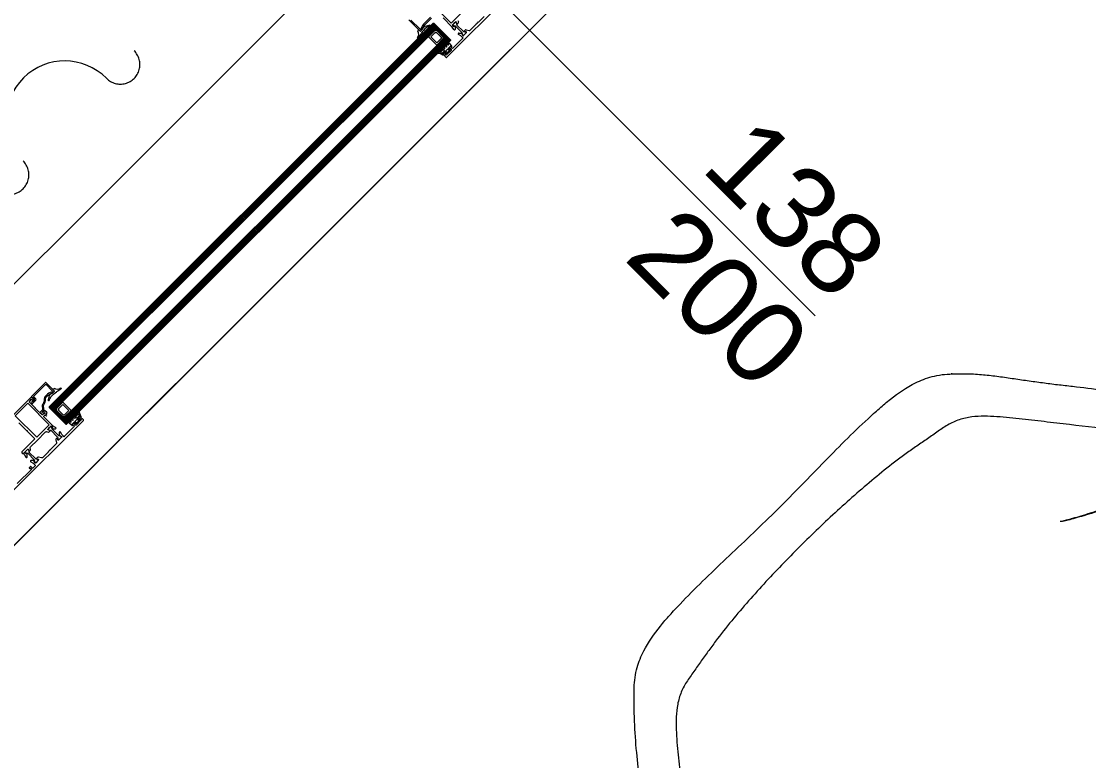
# Model space of a CAD drawing. Header units: centimetres. Extents: x 118932 to 154602, y -32682 to -23521.
# Drawn here: x 138233.1 to 138337.1, y -26718.9 to -26647 of the extents above; entities that cross this region are included whole.
import ezdxf

# ---------------------------------------------------------------- set-up
doc = ezdxf.new("R2010")
doc.units = ezdxf.units.CM
doc.header["$LTSCALE"] = 50
doc.header["$MEASUREMENT"] = 0
doc.linetypes.add('HIDDEN', pattern=[0.375, 0.25, -0.125])
for name, color, linetype, lineweight, true_color in [('GEN_00_BL_Yazı', 7, 'Continuous', 0, 0x4f5250), ('GEN_02_TF_Mobilya', 7, 'Continuous', 5, 0x745e3d), ('GEN_02_TF_Pencere', 7, 'Continuous', 9, 0x6093ac), ('GEN_05_ML_Mermer', 7, 'Continuous', 9, 0x9d8692)]:
    doc.layers.add(name, color=color, linetype=linetype, lineweight=lineweight, true_color=true_color)
doc.styles.add('ARIAL', font='arial.ttf')
doc.styles.add('Arial_6', font='arial.ttf', dxfattribs={"height": 59.5325})

# ---------------------------------------------------------------- blocks, each defined once
blk = doc.blocks.new('LEVEL 0_E BLOK_GÖRÜNÜŞ')
at = {"layer": 'GEN_02_TF_Pencere'}
blk.add_lwpolyline([(473.71, -1194.7), (593.97, -1074.55)], dxfattribs=at)
blk = doc.blocks.new('P6_')
at = {"layer": 'GEN_02_TF_Pencere'}
for p, q in [((86193.46, 12307.94, 0), (86193.46, 12249.61, 0)), ((86185.86, 12296.4, 0), (86185.86, 12297.94, 0)), ((86185.98, 12297.8, 0), (86185.98, 12296.54, 0)), ((86188.54, 12297.77, 0), (86188.54, 12294.81, 0)), ((86186.08, 12296.37, 0), (86185.89, 12296.37, 0)), ((86186.03, 12296.49, 0), (86186.08, 12296.49, 0)), ((86187.53, 12296.52, 0), (86186.61, 12296.52, 0)), ((86186.71, 12296.64, 0), (86187.53, 12296.64, 0)), ((86134.46, 12296.06, 0), (86134.41, 12296.01, 0)), ((86134.41, 12296.01, 0), (86134.41, 12295.51, 0)), ((86187.34, 12295.96, 0), (86134.41, 12295.96, 0)), ((86187.34, 12295.86, 0), (86134.41, 12295.86, 0)), ((86187.34, 12295.76, 0), (86134.41, 12295.76, 0)), ((86187.34, 12295.66, 0), (86134.41, 12295.66, 0)), ((86187.34, 12295.56, 0), (86134.41, 12295.56, 0)), ((86134.41, 12295.51, 0), (86134.46, 12295.46, 0)), ((86134.41, 12295.46, 0), (86134.79, 12295.46, 0)), ((86134.41, 12294.26, 0), (86134.41, 12295.46, 0)), ((86134.41, 12295.46, 0), (86134.41, 12295.46, 0)), ((86134.41, 12295.46, 0), (86134.41, 12294.26, 0)), ((86134.45, 12295.46, 0), (86134.45, 12294.26, 0)), ((86187.29, 12296.06, 0), (86134.46, 12296.06, 0)), ((86134.49, 12295.46, 0), (86134.49, 12294.26, 0)), ((86134.53, 12295.46, 0), (86134.53, 12294.26, 0)), ((86134.57, 12295.46, 0), (86134.57, 12294.26, 0)), ((86134.61, 12295.46, 0), (86134.61, 12294.26, 0)), ((86134.79, 12295.46, 0), (86134.64, 12295.31, 0)), ((86134.64, 12295.31, 0), (86134.64, 12294.41, 0)), ((86134.65, 12295.46, 0), (86134.65, 12295.33, 0)), ((86134.69, 12295.46, 0), (86134.69, 12295.37, 0)), ((86134.86, 12295.43, 0), (86134.71, 12295.28, 0)), ((86134.71, 12295.28, 0), (86134.71, 12294.44, 0)), ((86134.73, 12295.46, 0), (86134.73, 12295.41, 0)), ((86134.77, 12295.46, 0), (86134.77, 12295.45, 0)), ((86187.34, 12295.46, 0), (86134.79, 12295.46, 0)), ((86135.71, 12295.43, 0), (86134.86, 12295.43, 0)), ((86134.96, 12295.28, 0), (86134.86, 12295.18, 0)), ((86134.86, 12295.18, 0), (86134.86, 12294.54, 0)), ((86135.56, 12295.28, 0), (86134.96, 12295.28, 0)), ((86135.56, 12294.44, 0), (86135.56, 12295.28, 0)), ((86135.71, 12294.29, 0), (86135.71, 12295.43, 0)), ((86186.04, 12294.29, 0), (86186.04, 12295.43, 0)), ((86186.04, 12295.43, 0), (86186.89, 12295.43, 0)), ((86186.19, 12294.44, 0), (86186.19, 12295.28, 0)), ((86186.19, 12295.28, 0), (86186.79, 12295.28, 0)), ((86186.79, 12295.28, 0), (86186.89, 12295.18, 0)), ((86186.89, 12295.43, 0), (86187.04, 12295.28, 0)), ((86186.89, 12295.18, 0), (86186.89, 12294.54, 0)), ((86187.34, 12295.46, 0), (86186.97, 12295.46, 0)), ((86186.97, 12295.46, 0), (86187.12, 12295.31, 0)), ((86186.97, 12295.46, 0), (86186.97, 12295.46, 0)), ((86187.01, 12295.46, 0), (86187.01, 12295.42, 0)), ((86187.04, 12295.28, 0), (86187.04, 12294.44, 0)), ((86187.05, 12295.46, 0), (86187.05, 12295.38, 0)), ((86187.09, 12295.46, 0), (86187.09, 12295.34, 0)), ((86187.12, 12295.31, 0), (86187.12, 12294.41, 0)), ((86187.13, 12295.46, 0), (86187.13, 12294.26, 0)), ((86187.17, 12295.46, 0), (86187.17, 12294.26, 0)), ((86187.21, 12295.46, 0), (86187.21, 12294.26, 0)), ((86187.25, 12295.46, 0), (86187.25, 12294.26, 0)), ((86187.29, 12296.06, 0), (86187.34, 12296.01, 0)), ((86187.34, 12295.51, 0), (86187.29, 12295.46, 0)), ((86187.29, 12295.46, 0), (86187.29, 12294.26, 0)), ((86187.33, 12295.46, 0), (86187.33, 12294.26, 0)), ((86187.34, 12296.01, 0), (86187.34, 12295.51, 0)), ((86187.34, 12294.26, 0), (86187.34, 12295.46, 0)), ((86187.34, 12295.46, 0), (86187.34, 12295.46, 0)), ((86188.34, 12294.45, 0), (86188.34, 12295.73, 0)), ((86134.46, 12294.26, 0), (86134.41, 12294.21, 0)), ((86134.79, 12294.26, 0), (86134.41, 12294.26, 0)), ((86134.41, 12294.21, 0), (86134.41, 12293.71, 0)), ((86187.34, 12294.16, 0), (86134.41, 12294.16, 0)), ((86187.34, 12294.06, 0), (86134.41, 12294.06, 0)), ((86134.64, 12294.41, 0), (86134.79, 12294.26, 0)), ((86134.65, 12294.4, 0), (86134.65, 12294.26, 0)), ((86134.69, 12294.36, 0), (86134.69, 12294.26, 0)), ((86134.71, 12294.44, 0), (86134.86, 12294.29, 0)), ((86134.73, 12294.32, 0), (86134.73, 12294.26, 0)), ((86134.77, 12294.28, 0), (86134.77, 12294.26, 0)), ((86187.34, 12294.26, 0), (86134.79, 12294.26, 0)), ((86134.86, 12294.54, 0), (86134.96, 12294.44, 0)), ((86134.86, 12294.29, 0), (86135.71, 12294.29, 0)), ((86134.96, 12294.44, 0), (86135.56, 12294.44, 0)), ((86186.89, 12294.29, 0), (86186.04, 12294.29, 0)), ((86186.79, 12294.44, 0), (86186.19, 12294.44, 0)), ((86186.89, 12294.54, 0), (86186.79, 12294.44, 0)), ((86187.04, 12294.44, 0), (86186.89, 12294.29, 0)), ((86187.12, 12294.41, 0), (86186.97, 12294.26, 0)), ((86186.97, 12294.26, 0), (86187.34, 12294.26, 0)), ((86186.97, 12294.26, 0), (86186.97, 12294.26, 0)), ((86187.01, 12294.3, 0), (86187.01, 12294.26, 0)), ((86187.05, 12294.34, 0), (86187.05, 12294.26, 0)), ((86187.09, 12294.38, 0), (86187.09, 12294.26, 0)), ((86187.29, 12294.26, 0), (86187.34, 12294.21, 0)), ((86187.34, 12294.21, 0), (86187.34, 12293.71, 0)), ((86188.27, 12294.19, 0), (86188.34, 12294.45, 0)), ((86188.4, 12294.13, 0), (86188.38, 12294.11, 0)), ((86188.57, 12294.3, 0), (86188.4, 12294.13, 0)), ((86188.48, 12294.58, 0), (86188.48, 12294.56, 0)), ((86188.48, 12294.56, 0), (86188.53, 12294.38, 0)), ((86188.51, 12294.52, 0), (86188.51, 12294.55, 0)), ((86188.61, 12294.34, 0), (86188.51, 12294.52, 0)), ((86188.54, 12294.81, 0), (86190.25, 12294.82, 0)), ((86188.55, 12294.59, 0), (86188.89, 12294.59, 0)), ((86188.94, 12294.59, 0), (86188.55, 12294.59, 0)), ((86188.63, 12293.43, 0), (86188.63, 12294.28, 0)), ((86188.81, 12294.28, 0), (86188.81, 12293.43, 0)), ((86188.81, 12294.28, 0), (86188.81, 12294.28, 0)), ((86188.93, 12294.52, 0), (86188.83, 12294.34, 0)), ((86188.87, 12294.38, 0), (86188.97, 12294.53, 0)), ((86189.03, 12294.34, 0), (86188.89, 12294.34, 0)), ((86188.93, 12294.55, 0), (86188.93, 12294.52, 0)), ((86188.97, 12294.54, 0), (86188.97, 12294.56, 0)), ((86189.19, 12294.52, 0), (86189.12, 12294.39, 0)), ((86187.34, 12293.96, 0), (86134.41, 12293.96, 0)), ((86187.34, 12293.86, 0), (86134.41, 12293.86, 0)), ((86187.34, 12293.76, 0), (86134.41, 12293.76, 0)), ((86134.41, 12293.71, 0), (86134.46, 12293.66, 0)), ((86187.29, 12293.66, 0), (86134.46, 12293.66, 0)), ((86185.84, 12292.79, 0), (86185.84, 12293.23, 0)), ((86185.87, 12293.26, 0), (86186.07, 12293.26, 0)), ((86185.98, 12293.11, 0), (86185.98, 12292.99, 0)), ((86186.11, 12293.16, 0), (86186.03, 12293.16, 0)), ((86186.7, 12293.16, 0), (86186.62, 12293.16, 0)), ((86186.66, 12293.26, 0), (86186.97, 12293.26, 0)), ((86186.75, 12292.99, 0), (86186.75, 12293.11, 0)), ((86186.89, 12293.13, 0), (86186.89, 12292.96, 0)), ((86186.99, 12293.16, 0), (86186.92, 12293.16, 0)), ((86187.02, 12293.21, 0), (86187.02, 12293.19, 0)), ((86187.34, 12293.71, 0), (86187.29, 12293.66, 0)), ((86188.34, 12293.26, 0), (86188.27, 12293.52, 0)), ((86188.34, 12292.99, 0), (86188.34, 12293.26, 0)), ((86188.38, 12293.6, 0), (86188.4, 12293.59, 0)), ((86188.4, 12293.59, 0), (86188.57, 12293.41, 0)), ((86188.53, 12293.33, 0), (86188.48, 12293.15, 0)), ((86188.48, 12293.15, 0), (86188.48, 12293.13, 0)), ((86188.51, 12293.19, 0), (86188.61, 12293.37, 0)), ((86188.51, 12293.15, 0), (86188.51, 12293.19, 0)), ((86188.55, 12293.12, 0), (86188.94, 12293.12, 0)), ((86188.89, 12293.11, 0), (86188.55, 12293.11, 0)), ((86188.83, 12293.37, 0), (86188.93, 12293.19, 0)), ((86188.96, 12293.18, 0), (86188.87, 12293.34, 0)), ((86188.89, 12293.37, 0), (86189.03, 12293.37, 0)), ((86188.93, 12293.19, 0), (86188.93, 12293.15, 0)), ((86188.97, 12293.15, 0), (86188.97, 12293.17, 0)), ((86189.12, 12293.32, 0), (86189.28, 12293.06, 0)), ((86189.36, 12293.01, 0), (86190.18, 12293.01, 0)), ((86190.18, 12293.01, 0), (86190.21, 12293.05, 0)), ((86190.21, 12293.05, 0), (86190.23, 12293.01, 0)), ((86190.23, 12293.01, 0), (86190.29, 12293.01, 0)), ((86190.35, 12293.01, 0), (86190.43, 12293.01, 0)), ((86190.49, 12293.01, 0), (86191.27, 12293.01, 0)), ((86195.81, 12292.76, 0), (86185.87, 12292.76, 0)), ((86186.03, 12292.94, 0), (86186.7, 12292.94, 0)), ((86186.89, 12292.96, 0), (86188.31, 12292.96, 0))]:
    blk.add_line(p, q, dxfattribs=at)
at = {"layer": 'GEN_02_TF_Pencere', "extrusion": (0, 0, -1)}
for p, q in [((86134.86, 12296.46, 0), (86134.88, 12296.47, 0)), ((86135.55, 12296.78, 0), (86135.53, 12296.79, 0)), ((86135.86, 12296.77, 0), (86135.6, 12296.77, 0)), ((86135.89, 12296.98, 0), (86135.89, 12296.79, 0)), ((86135.96, 12297, 0), (86135.92, 12297, 0)), ((86135.92, 12297, 0), (86135.92, 12297, 0)), ((86185.79, 12296.6, 0), (86185.83, 12296.6, 0)), ((86185.83, 12296.6, 0), (86185.83, 12296.6, 0)), ((86185.86, 12296.58, 0), (86185.86, 12296.39, 0)), ((86185.89, 12296.37, 0), (86186.15, 12296.37, 0)), ((86186.2, 12296.38, 0), (86186.22, 12296.39, 0)), ((86186.89, 12296.06, 0), (86186.88, 12296.07, 0)), ((86134.72, 12293.3, 0), (86134.72, 12293.55, 0)), ((86134.73, 12293.59, 0), (86134.76, 12293.64, 0)), ((86135.15, 12293.27, 0), (86134.75, 12293.27, 0)), ((86134.84, 12293.64, 0), (86134.9, 12293.51, 0)), ((86134.95, 12293.51, 0), (86135.01, 12293.64, 0)), ((86135.08, 12293.64, 0), (86135.16, 12293.5, 0)), ((86135.25, 12292.99, 0), (86135.08, 12293.09, 0)), ((86135.11, 12293.15, 0), (86135.15, 12293.15, 0)), ((86135.15, 12293.15, 0), (86135.15, 12293.27, 0)), ((86135.22, 12293.51, 0), (86135.27, 12293.64, 0)), ((86135.23, 12293.24, 0), (86135.23, 12293.08, 0)), ((86135.49, 12293.27, 0), (86135.26, 12293.27, 0)), ((86135.26, 12293.06, 0), (86135.49, 12293.06, 0)), ((86135.35, 12293.64, 0), (86135.43, 12293.5, 0)), ((86135.48, 12293.51, 0), (86135.52, 12293.6, 0)), ((86135.66, 12293.09, 0), (86135.5, 12292.99, 0)), ((86135.51, 12293.26, 0), (86135.51, 12293.26, 0)), ((86135.52, 12293.6, 0), (86135.52, 12293.6, 0)), ((86135.52, 12293.08, 0), (86135.52, 12293.24, 0)), ((86135.56, 12293.47, 0), (86135.56, 12293.45, 0)), ((86135.56, 12293.47, 0), (86135.56, 12293.47, 0)), ((86135.9, 12293.27, 0), (86135.6, 12293.27, 0)), ((86135.6, 12293.27, 0), (86135.6, 12293.15, 0)), ((86135.6, 12293.15, 0), (86135.64, 12293.15, 0)), ((86135.61, 12293.66, 0), (86135.87, 12293.66, 0)), ((86135.85, 12293.56, 0), (86135.66, 12293.56, 0)), ((86135.66, 12293.36, 0), (86135.85, 12293.36, 0)), ((86135.93, 12293.18, 0), (86135.93, 12293.24, 0)), ((86135.95, 12293.45, 0), (86135.95, 12293.47, 0)), ((86136.03, 12293.61, 0), (86136.24, 12293.81, 0)), ((86136.29, 12293.77, 0), (86136.11, 12293.56, 0)), ((86185.46, 12293.77, 0), (86185.64, 12293.56, 0)), ((86185.73, 12293.61, 0), (86185.52, 12293.81, 0)), ((86185.81, 12293.45, 0), (86185.81, 12293.47, 0)), ((86185.83, 12293.18, 0), (86185.83, 12293.24, 0)), ((86185.86, 12293.27, 0), (86186.16, 12293.27, 0)), ((86186.14, 12293.66, 0), (86185.89, 12293.66, 0)), ((86185.91, 12293.56, 0), (86186.09, 12293.56, 0)), ((86186.09, 12293.36, 0), (86185.91, 12293.36, 0)), ((86186.09, 12293.09, 0), (86186.26, 12292.99, 0)), ((86186.16, 12293.15, 0), (86186.12, 12293.15, 0)), ((86186.16, 12293.27, 0), (86186.16, 12293.15, 0)), ((86186.19, 12293.47, 0), (86186.19, 12293.45, 0)), ((86186.19, 12293.47, 0), (86186.19, 12293.47, 0)), ((86186.27, 12293.51, 0), (86186.23, 12293.6, 0)), ((86186.23, 12293.6, 0), (86186.23, 12293.6, 0)), ((86186.24, 12293.08, 0), (86186.24, 12293.24, 0)), ((86186.25, 12293.26, 0), (86186.25, 12293.26, 0)), ((86186.27, 12293.27, 0), (86186.5, 12293.27, 0)), ((86186.5, 12293.06, 0), (86186.27, 12293.06, 0)), ((86186.41, 12293.64, 0), (86186.33, 12293.5, 0)), ((86186.54, 12293.51, 0), (86186.48, 12293.64, 0)), ((86186.51, 12292.99, 0), (86186.67, 12293.09, 0)), ((86186.53, 12293.24, 0), (86186.53, 12293.08, 0)), ((86186.67, 12293.64, 0), (86186.59, 12293.5, 0)), ((86186.61, 12293.15, 0), (86186.61, 12293.27, 0)), ((86186.61, 12293.27, 0), (86187, 12293.27, 0)), ((86186.65, 12293.15, 0), (86186.61, 12293.15, 0)), ((86186.8, 12293.51, 0), (86186.75, 12293.64, 0)), ((86186.91, 12293.64, 0), (86186.86, 12293.51, 0)), ((86187.02, 12293.59, 0), (86186.99, 12293.64, 0)), ((86187.03, 12293.3, 0), (86187.03, 12293.55, 0)), ((86135.5, 12292.99, 0), (86135.25, 12292.99, 0)), ((86186.26, 12292.99, 0), (86186.51, 12292.99, 0))]:
    blk.add_line(p, q, dxfattribs=at)
at = {"layer": 'GEN_02_TF_Pencere', "elevation": 0}
for points in [[(86131.26, 12297.04), (86131.26, 12295.96), (86131.29, 12295.93), (86131.26, 12295.9), (86131.26, 12294.82), (86129.51, 12294.82, 0.414277), (86129.41, 12294.72), (86129.41, 12294.68, 0.339312), (86129.43, 12294.66), (86129.45, 12294.66, -0.339802), (86129.46, 12294.64), (86129.46, 12294.45), (86129.39, 12294.19, 0.700085), (86129.5, 12294.12), (86129.52, 12294.13), (86129.69, 12294.3, 0.617948), (86129.67, 12294.36, -0.283637), (86129.65, 12294.38), (86129.6, 12294.57), (86129.6, 12294.58, -0.673161), (86129.65, 12294.61, 0.202488), (86129.67, 12294.6), (86130.06, 12294.6, -0.414214), (86130.09, 12294.57), (86130.09, 12294.54, -0.137872), (86130.08, 12294.53), (86129.99, 12294.38, 0.585524), (86130.01, 12294.35), (86130.15, 12294.35, 0.261413), (86130.24, 12294.39), (86130.31, 12294.52, -0.261413), (86130.4, 12294.57), (86131.3, 12294.57), (86132.47, 12294.57, -0.261413), (86132.56, 12294.52), (86132.64, 12294.39, 0.261413), (86132.72, 12294.34), (86132.86, 12294.34, 0.585524), (86132.88, 12294.38), (86132.79, 12294.53, -0.137872), (86132.78, 12294.54), (86132.78, 12294.56, -0.414214), (86132.81, 12294.59), (86133.2, 12294.59, 0.202488), (86133.22, 12294.6, -0.673161), (86133.27, 12294.58), (86133.27, 12294.56), (86133.22, 12294.38, -0.283637), (86133.2, 12294.36, 0.617948), (86133.18, 12294.3), (86133.35, 12294.13), (86133.37, 12294.11, 0.700085), (86133.48, 12294.19), (86133.41, 12294.45), (86133.41, 12295.73, -0.414214), (86133.44, 12295.76), (86133.58, 12295.76, -0.414214), (86133.61, 12295.73), (86133.61, 12295.64, 0.463003), (86133.65, 12295.62, 0.372825), (86133.73, 12295.71), (86133.73, 12295.73, -0.414214), (86133.76, 12295.76), (86133.83, 12295.76, 0.414214), (86133.91, 12295.84), (86133.91, 12296.01, 0.414214), (86133.76, 12296.16), (86133.74, 12296.16, 0.414214), (86133.71, 12296.13), (86133.71, 12296.09, 0.380812), (86133.74, 12296.06, -0.365977), (86133.76, 12296.03), (86133.76, 12295.94, -0.414214), (86133.73, 12295.91), (86133.62, 12295.91, -0.365977), (86133.59, 12295.94, 0.369187), (86133.56, 12295.96), (86133.44, 12295.96, -0.414214), (86133.41, 12295.99), (86133.41, 12296.83), (86133.38, 12296.86), (86133.41, 12296.89), (86133.41, 12297.73, -0.414214), (86133.44, 12297.76), (86133.56, 12297.76, 0.365995), (86133.59, 12297.79, -0.365977), (86133.62, 12297.81), (86133.73, 12297.81, -0.414214), (86133.76, 12297.78), (86133.76, 12297.69, -0.374045), (86133.74, 12297.67, 0.366034), (86133.71, 12297.64), (86133.71, 12297.59, 0.414214), (86133.74, 12297.56), (86133.76, 12297.56, 0.414214), (86133.91, 12297.71), (86133.91, 12297.93, 0.414214), (86133.88, 12297.96), (86133.88, 12297.96), (86125.94, 12297.97, 0.198912)], [(86125.94, 12292.76), (86135.88, 12292.76, 0.414214), (86135.91, 12292.79), (86135.91, 12293.23, 0.414214), (86135.88, 12293.26), (86135.68, 12293.26, 0.414214), (86135.61, 12293.19, 0.414214), (86135.64, 12293.16), (86135.72, 12293.16, -0.414214), (86135.77, 12293.11), (86135.77, 12292.99, -0.414214), (86135.72, 12292.94), (86135.05, 12292.94, -0.414214), (86135, 12292.99), (86135, 12293.11, -0.414214), (86135.05, 12293.16), (86135.13, 12293.16, 0.414214), (86135.16, 12293.19, 0.414214), (86135.09, 12293.26), (86134.78, 12293.26, 0.414214), (86134.73, 12293.21), (86134.73, 12293.19, 0.414214), (86134.76, 12293.16), (86134.83, 12293.16, -0.414214), (86134.86, 12293.13), (86134.86, 12292.96), (86133.44, 12292.96, -0.414214), (86133.41, 12292.99), (86133.41, 12293.26), (86133.48, 12293.52, 0.700075), (86133.37, 12293.6), (86133.36, 12293.59), (86133.18, 12293.41, 0.617785), (86133.2, 12293.35, -0.283333), (86133.22, 12293.33), (86133.27, 12293.15), (86133.27, 12293.13, -0.673162), (86133.22, 12293.11, 0.202354), (86133.2, 12293.12), (86132.81, 12293.12, -0.415901), (86132.78, 12293.15), (86132.78, 12293.17, -0.137872), (86132.79, 12293.18), (86132.88, 12293.34, 0.585714), (86132.86, 12293.37), (86132.72, 12293.37, 0.30109), (86132.64, 12293.32), (86132.48, 12293.06, -0.261413), (86132.39, 12293.01), (86131.57, 12293.01), (86131.55, 12293.05), (86131.53, 12293.01), (86131.47, 12293.01, 1), (86131.41, 12293.01), (86131.33, 12293.01, 1), (86131.27, 12293.01), (86130.48, 12293.01, -0.261413), (86130.4, 12293.06), (86130.24, 12293.32, 0.261381), (86130.15, 12293.37), (86130.01, 12293.37, 0.585524), (86129.99, 12293.34), (86130.09, 12293.18, -0.137707), (86130.09, 12293.17), (86130.09, 12293.15, -0.414214), (86130.06, 12293.12), (86129.67, 12293.12, 0.202488), (86129.65, 12293.11, -0.673126), (86129.6, 12293.13), (86129.6, 12293.15), (86129.65, 12293.33, -0.283536), (86129.67, 12293.35, 0.617796), (86129.69, 12293.41), (86129.52, 12293.59), (86129.5, 12293.6, 0.700399), (86129.39, 12293.52), (86129.46, 12293.26), (86129.46, 12292.99, -0.414214), (86129.43, 12292.96), (86129.11, 12292.96, -0.414214), (86129.08, 12292.99), (86129.08, 12293.2, 0.414214), (86129.05, 12293.23), (86128.89, 12293.23, 0.414214), (86128.86, 12293.2), (86128.86, 12293.14, 0.414214), (86128.89, 12293.11), (86128.96, 12293.11), (86128.96, 12292.96), (86126.96, 12292.96)]]:
    blk.add_lwpolyline(points, format="xyb", dxfattribs=at)
blk.add_lwpolyline([(86131.5, 12297.77), (86133.21, 12297.77), (86133.21, 12294.81), (86131.5, 12294.82), (86131.5, 12297.77)], close=True, dxfattribs=at)
for points in [[(86135.86, 12297.97), (86133.94, 12297.97, 0.41421), (86133.91, 12297.94), (86133.91, 12297.88, 0.41421), (86133.94, 12297.85), (86133.96, 12297.85), (86133.96, 12297.55), (86133.69, 12297.55), (86133.67, 12297.58, 0.414213), (86133.63, 12297.6), (86133.46, 12297.5, 0.767327), (86133.48, 12297.43), (86133.98, 12297.43, 0.414213), (86134.08, 12297.53), (86134.08, 12297.8, -0.414213), (86134.13, 12297.85), (86135.72, 12297.85, -0.414213), (86135.77, 12297.8), (86135.77, 12296.94, -0.414213), (86135.72, 12296.89), (86135.67, 12296.89, -0.127549), (86135.64, 12296.9, 0.13898), (86135.04, 12297.04), (86134.89, 12297.04, 0.215322), (86134.65, 12296.93, -0.168624), (86134.2, 12296.67, 0.197358), (86133.99, 12296.54), (86133.88, 12296.39, -0.244575), (86133.74, 12296.31), (86133.46, 12296.31, 0.767327), (86133.43, 12296.21), (86133.63, 12296.09, 0.577351), (86133.67, 12296.12), (86133.67, 12296.19), (86133.74, 12296.19, 0.244575), (86133.98, 12296.32), (86134.09, 12296.47, -0.197358), (86134.22, 12296.55, 0.168624), (86134.74, 12296.85, -0.215322), (86134.89, 12296.92), (86135.14, 12296.92, -0.114883), (86135.58, 12296.79, 0.126996), (86135.67, 12296.77), (86135.86, 12296.77, 0.414213), (86135.89, 12296.8), (86135.89, 12297.94, 0.414213), (86135.86, 12297.97)], [(86129.95, 12294.28), (86129.95, 12293.43, 0.131653), (86129.96, 12293.37), (86130.07, 12293.19), (86130.07, 12293.16, -0.414213), (86130.03, 12293.12), (86129.69, 12293.12, -0.414214), (86129.65, 12293.16), (86129.65, 12293.19), (86129.75, 12293.37, 0.131652), (86129.77, 12293.43), (86129.77, 12294.28, 0.131652), (86129.75, 12294.34), (86129.65, 12294.52), (86129.65, 12294.56, -0.414214), (86129.69, 12294.6), (86130.03, 12294.6, -0.414213), (86130.07, 12294.56), (86130.07, 12294.52), (86129.96, 12294.34, 0.131652), (86129.95, 12294.28)], [(86132.94, 12294.28), (86132.94, 12293.43, -0.131653), (86132.93, 12293.37), (86132.82, 12293.19), (86132.82, 12293.15, 0.414213), (86132.86, 12293.11), (86133.2, 12293.11, 0.414214), (86133.24, 12293.15), (86133.24, 12293.19), (86133.14, 12293.37, -0.131652), (86133.12, 12293.43), (86133.12, 12294.28, -0.131652), (86133.14, 12294.34), (86133.24, 12294.52), (86133.24, 12294.55, 0.414214), (86133.2, 12294.59), (86132.86, 12294.59, 0.414213), (86132.82, 12294.55), (86132.82, 12294.52), (86132.93, 12294.34, -0.131652), (86132.94, 12294.28)]]:
    blk.add_lwpolyline(points, format="xyb", close=True, dxfattribs=at)
at = {"layer": 'GEN_02_TF_Pencere'}
for centre, radius, start, end in [((86185.89, 12296.4, 0), 0.03, 180.0001, 269.9999), ((86186.03, 12296.54, 0), 0.05, 180.0001, 270), ((86186.08, 12296.56, 0), 0.07, 270.0021, 299.0772), ((86186.08, 12296.57, 0), 0.2, 270.0023, 298.9527), ((86186.66, 12295.52, 0), 1.12, 87.4255, 119.0746), ((86186.66, 12295.52, 0), 1, 92.7351, 118.9494), ((86188.34, 12294.17, 0), 0.07, 165.0518, 305.0329), ((86188.51, 12294.58, 0), 0.03, 44.2452, 180.0328), ((86188.55, 12294.55, 0), 0.04, 90, 180), ((86188.55, 12294.62, 0), 0.03, 224.2451, 270.0328), ((86188.56, 12294.39, 0), 0.03, 194.4226, 257.7638), ((86188.55, 12294.32, 0), 0.0347, 311.3792, 78.2349), ((86188.51, 12294.28, 0), 0.12, 0, 29.9999), ((86188.93, 12294.28, 0), 0.12, 150.0001, 180), ((86188.89, 12294.36, 0), 0.02, 148.633, 270.033), ((86188.89, 12294.55, 0), 0.04, 0.0001, 89.9999), ((86188.94, 12294.56, 0), 0.03, 0.0328, 90.0329), ((86188.94, 12294.54, 0), 0.03, 328.6326, 0.0325), ((86189.03, 12294.44, 0), 0.1, 270.0329, 328.6329), ((86185.87, 12293.23, 0), 0.03, 90, 180), ((86186.03, 12293.11, 0), 0.05, 90, 180), ((86186.07, 12293.19, 0), 0.07, 360, 90), ((86186.11, 12293.19, 0), 0.03, 270, 0), ((86186.66, 12293.19, 0), 0.07, 90, 180), ((86186.62, 12293.19, 0), 0.03, 180, 270), ((86186.7, 12293.11, 0), 0.05, 360, 90), ((86186.92, 12293.13, 0), 0.03, 90, 180), ((86186.97, 12293.21, 0), 0.05, 360, 90), ((86186.99, 12293.19, 0), 0.03, 270, 0), ((86188.34, 12293.54, 0), 0.07, 54.9992, 194.9788), ((86188.51, 12293.13, 0), 0.03, 180, 315.7878), ((86188.55, 12293.15, 0), 0.04, 180, 270), ((86188.56, 12293.32, 0), 0.03, 102.3178, 165.5945), ((86188.55, 12293.09, 0), 0.03, 90.0085, 135.7667), ((86188.55, 12293.39, 0), 0.0347, 281.807, 48.6356), ((86188.51, 12293.43, 0), 0.12, 330.0001, 360), ((86188.93, 12293.43, 0), 0.12, 180, 210.0001), ((86188.89, 12293.35, 0), 0.02, 89.9851, 211.4175), ((86188.89, 12293.15, 0), 0.04, 270.0001, 359.9999), ((86188.94, 12293.15, 0), 0.0299, 269.8351, 0.1649), ((86188.94, 12293.17, 0), 0.03, 0.0001, 31.4001), ((86189.04, 12293.28, 0), 0.0886, 27.1901, 94.2162), ((86189.36, 12293.11, 0), 0.1, 211.3999, 270), ((86190.32, 12293.01, 0), 0.03, 0, 180), ((86190.46, 12293.01, 0), 0.03, 0, 180), ((86185.87, 12292.79, 0), 0.03, 180, 270), ((86186.03, 12292.99, 0), 0.05, 180, 270), ((86186.7, 12292.99, 0), 0.05, 270, 0), ((86188.31, 12292.99, 0), 0.03, 270, 0)]:
    blk.add_arc(centre, radius, start, end, dxfattribs=at)
at = {"layer": 'GEN_02_TF_Pencere', "extrusion": (0, 0, -1)}
for centre, major_axis, ratio, start_param, end_param in [((86134.86, 12296.51, 0), (-0.05, 0), 0.839387, -1.570583, 0.325144), ((86137.16, 12294.29, 0), (3.54, 0), 0.839387, 3.990064, 4.134382), ((86134.87, 12296.5, 0), (0.0382, 0), 0.839387, 0.629084, 1.300082), ((86135.41, 12295.88, 0), (-0.88, 0), 0.839387, 0.944914, 1.386057), ((86135.39, 12296.58, 0), (-0.286, 0), 0.839387, 0.956763, 2.099792), ((86135.55, 12295.33, 0), (-1.55, 0), 0.839387, 1.378609, 1.866448), ((86135.6, 12296.85, 0), (0.1, 0), 0.839387, 1.57081, 2.088079), ((86135.86, 12296.79, 0), (0.03, 0), 0.839387, 0.000001, 1.570795), ((86135.92, 12296.98, 0), (0.03, 0), 0.839387, 3.141594, 4.712388), ((86135.96, 12296.92, 0), (-0.1, 0), 0.839387, 1.570967, 2.940044), ((86138.34, 12303.74, 0), (8.86, 0), 0.839387, 1.777943, 1.838474), ((86136.69, 12297.04, 0), (0.64, 0), 0.839387, 1.805526, 2.955356), ((86136.53, 12296.49, 0), (-0.03, 0), 0.839387, 3.142037, 4.994419), ((86136.53, 12296.49, 0), (0.03, 0), 0.839387, -1.226961, -0.000036), ((86185.49, 12293.79, 0), (0.0344, 0), 0.881548, 2.526974, 5.481858), ((86185.24, 12293.3, 0), (-0.5, 0), 0.881548, 2.512106, 2.949893), ((86185.76, 12293.64, 0), (-0.0509, 0), 0.881548, 3.745027, 5.454025), ((86181.47, 12292.65, 0), (-4.34, 0), 0.881548, 2.949895, 3.003759), ((86185.8, 12293.18, 0), (0.03, 0), 0.881548, -0.001156, 2.96363), ((86185.89, 12293.57, 0), (-0.1, 0), 0.881548, 0.603434, 1.569641), ((86185.91, 12293.47, 0), (-0.1, 0), 0.881548, -0.001157, 1.569641), ((86185.91, 12293.45, 0), (-0.1, 0), 0.881548, 4.711232, 6.28203), ((86185.86, 12293.24, 0), (0.03, 0), 0.881548, 3.140435, 4.711233), ((86186.12, 12293.12, 0), (-0.04, 0), 0.881548, -0.948289, 1.56964), ((86186.09, 12293.47, 0), (-0.1, 0), 0.881548, 1.569641, 3.140438), ((86186.09, 12293.45, 0), (-0.1, 0), 0.881548, 3.140436, 4.711234), ((86186.14, 12293.57, 0), (-0.1, 0), 0.881548, 1.569642, 2.178996), ((86186.14, 12293.57, 0), (0.1, 0), 0.881548, -0.962596, -0.353242), ((86186.27, 12293.24, 0), (-0.03, 0), 0.881548, -0.001153, 0.784243), ((86186.27, 12293.08, 0), (0.03, 0), 0.881548, 1.569641, 3.140438), ((86186.27, 12293.24, 0), (-0.03, 0), 0.881548, 0.784243, 1.569639), ((86186.3, 12293.52, 0), (-0.03, 0), 0.881548, 3.628945, 5.929947), ((86186.44, 12293.63, 0), (-0.0413, 0), 0.881548, 0.458705, 2.776142), ((86186.5, 12293.24, 0), (-0.03, 0), 0.881548, 1.569639, 3.140437), ((86186.5, 12293.08, 0), (-0.03, 0), 0.881548, 3.140435, 4.711233), ((86186.57, 12293.52, 0), (-0.03, 0), 0.881548, 3.628943, 5.929945), ((86186.65, 12293.12, 0), (-0.04, 0), 0.881548, 1.569642, 4.087571), ((86186.71, 12293.63, 0), (-0.0413, 0), 0.881548, 0.458704, 2.776141), ((86186.83, 12293.52, 0), (-0.03, 0), 0.881548, 3.490789, 5.931679), ((86186.95, 12293.63, 0), (0.0413, 0), 0.881548, 3.504733, 5.82217), ((86187, 12293.3, 0), (-0.03, 0), 0.881548, 3.140437, 4.711235), ((86186.93, 12293.55, 0), (0.1, 0), 0.881548, -0.461015, -0.001156)]:
    blk.add_ellipse(centre, major_axis=major_axis, ratio=ratio, start_param=start_param, end_param=end_param, dxfattribs=at)
at = {"layer": 'GEN_02_TF_Pencere'}
for centre, major_axis, ratio, start_param, end_param in [((86185.07, 12296.64, 0), (-0.64, 0), 0.839387, 1.805526, 2.955356), ((86183.41, 12303.34, 0), (8.86, 0), 0.839387, -1.36365, -1.303119), ((86185.79, 12296.52, 0), (-0.1, 0), 0.839387, -1.570625, -0.201549), ((86186.21, 12294.93, 0), (1.55, 0), 0.839387, 1.378609, 1.866448), ((86185.83, 12296.58, 0), (-0.03, 0), 0.839387, 3.141594, 4.712388), ((86185.89, 12296.39, 0), (-0.03, 0), 0.839387, 0.000001, 1.570795), ((86186.15, 12296.45, 0), (-0.1, 0), 0.839387, 1.57081, 2.088079), ((86186.37, 12296.18, 0), (-0.286, 0), 0.839387, 4.098356, 5.241385), ((86186.34, 12295.48, 0), (-0.88, 0), 0.839387, 4.086507, 4.527649), ((86184.59, 12293.89, 0), (-3.54, 0), 0.839387, 3.990064, 4.134382), ((86185.23, 12296.09, 0), (0.03, 0), 0.839387, 1.914632, 3.141556), ((86185.23, 12296.09, 0), (-0.03, 0), 0.839387, 0.000445, 1.852827), ((86186.89, 12296.1, 0), (0.0382, 0), 0.839387, 3.770676, 4.441675), ((86186.89, 12296.11, 0), (0.05, 0), 0.839387, -1.570583, 0.325144), ((86134.82, 12293.55, 0), (0.1, 0), 0.881548, 2.680578, 3.140437), ((86134.75, 12293.3, 0), (0.03, 0), 0.881548, 3.140437, 4.711235), ((86134.8, 12293.63, 0), (-0.0413, 0), 0.881548, 3.504733, 5.82217), ((86134.92, 12293.52, 0), (0.03, 0), 0.881548, 3.490789, 5.931679), ((86135.05, 12293.63, 0), (0.0413, 0), 0.881548, 0.458704, 2.776141), ((86135.11, 12293.12, 0), (-0.04, 0), 0.881548, 4.711234, 7.229163), ((86135.19, 12293.52, 0), (-0.03, 0), 0.881548, 0.487351, 2.788352), ((86135.26, 12293.24, 0), (-0.03, 0), 0.881548, 4.711232, 6.282029), ((86135.26, 12293.08, 0), (-0.03, 0), 0.881548, -0.001157, 1.56964), ((86135.31, 12293.63, 0), (0.0413, 0), 0.881548, 0.458705, 2.776142), ((86135.45, 12293.52, 0), (0.03, 0), 0.881548, 3.628945, 5.929947), ((86135.49, 12293.24, 0), (-0.03, 0), 0.881548, 3.925836, 4.711232), ((86135.49, 12293.08, 0), (0.03, 0), 0.881548, 4.711233, 6.282031), ((86135.49, 12293.24, 0), (-0.03, 0), 0.881548, 3.140439, 3.925836), ((86135.61, 12293.57, 0), (0.1, 0), 0.881548, 2.178997, 2.788351), ((86135.61, 12293.57, 0), (-0.1, 0), 0.881548, 4.711235, 5.320589), ((86135.66, 12293.47, 0), (0.1, 0), 0.881548, 1.569641, 3.140438), ((86135.66, 12293.45, 0), (0.1, 0), 0.881548, 3.140436, 4.711234), ((86135.64, 12293.12, 0), (0.04, 0), 0.881548, -0.948289, 1.56964), ((86135.85, 12293.47, 0), (-0.1, 0), 0.881548, 3.140436, 4.711234), ((86135.85, 12293.45, 0), (0.1, 0), 0.881548, 4.711232, 6.28203), ((86135.87, 12293.57, 0), (-0.1, 0), 0.881548, 3.745027, 4.711234), ((86135.9, 12293.24, 0), (0.03, 0), 0.881548, -0.001157, 1.56964), ((86135.96, 12293.18, 0), (0.03, 0), 0.881548, 3.140437, 6.105223), ((86135.99, 12293.64, 0), (0.0509, 0), 0.881548, 3.745027, 5.454025), ((86140.28, 12292.65, 0), (4.34, 0), 0.881548, 2.949895, 3.003759), ((86136.52, 12293.3, 0), (0.5, 0), 0.881548, 2.512106, 2.949893), ((86136.26, 12293.79, 0), (0.0344, 0), 0.881548, -0.614619, 2.340265)]:
    blk.add_ellipse(centre, major_axis=major_axis, ratio=ratio, start_param=start_param, end_param=end_param, dxfattribs=at)
at = {"layer": 'GEN_05_ML_Mermer', "elevation": 0}
blk.add_lwpolyline([(86121.84, 12288.94), (86121.84, 12306.93), (86259.84, 12306.94), (86259.84, 12288.94)], close=True, dxfattribs=at)
at = {"layer": 'GEN_02_TF_Pencere', "lineweight": 30, "transparency": 33554687, "style": 'ARIAL'}
for s, p in [('200', (86184.14, 12266.81, 0)), ('138', (86195.62, 12267.7, 0))]:
    blk.add_text(s, height=8, rotation=270, dxfattribs=at).set_placement(p)
blk = doc.blocks.new('DOGRAMA LEVEL 0 E BLOK')
at = {"rotation": 45.28448559245177}
blk.add_blockref('P6_', (-51716.68, -70349.75, 0), dxfattribs=at)
blk = doc.blocks.new('EF-406')
blk.add_wipeout([(21.45, 0), (15.15, 6.3), (-15.15, 6.3), (-21.45, 0), (-15.15, -6.3), (15.15, -6.3)]).dxf.layer = 'GEN_00_BL_Yazı'
at = {"layer": 'GEN_00_BL_Yazı'}
blk.add_line((-15.15, 6.3), (15.15, 6.3), dxfattribs=at)
at = {"layer": 'GEN_00_BL_Yazı', "insert": (0.19, -1.08), "char_height": 6, "attachment_point": 5, "style": 'Arial_6'}
blk.add_mtext('EF-406', dxfattribs=at)
blk = doc.blocks.new('EF-406_TheCloudLoungeChair')
at = {"ltscale": 60}
for points, start_tangent, end_tangent in [([(-21.74, 75.22), (-20.15, 76.43), (-18.57, 77.12), (-15.72, 77.7), (-14.32, 77.82), (-12.84, 77.89), (-9.72, 77.93), (-6.54, 77.88), (-3.29, 77.82), (0, 77.79), (3.3, 77.82), (6.55, 77.88), (9.73, 77.93), (12.86, 77.89), (14.34, 77.82), (15.75, 77.71), (18.59, 77.13), (20.17, 76.43), (21.76, 75.23)], (0.714106, 0.700038), (0.720772, -0.693172)), ([(-33.58, 60.34), (-32.87, 61.44), (-31.11, 63.78), (-29.43, 66.06), (-27.76, 68.31), (-25.99, 70.57), (-24.01, 72.87), (-21.74, 75.22)], (0.567554, 0.823336), (0.714106, 0.700038)), ([(21.76, 75.23), (22.73, 74.31), (23.24, 73.77), (23.74, 73.2), (24.22, 72.62), (24.69, 72.03), (25.61, 70.83), (26.51, 69.64), (27.42, 68.46), (28.33, 67.3), (29.26, 66.15), (31.11, 63.82), (32.92, 61.43), (33.65, 60.32)], (-0.718759, 0.695259), (0.560085, -0.828435)), ([(29.51, 59.81), (26.41, 63.71), (24.87, 65.64), (23.33, 67.56), (21.73, 69.44), (20.87, 70.32), (19.92, 71.1), (18.84, 71.71), (17.64, 72.08), (16.4, 72.29), (15.15, 72.51), (13.91, 72.73), (12.66, 72.93), (10.15, 73.23), (7.62, 73.44), (5.09, 73.58), (0.03, 73.69), (-5.04, 73.58), (-7.57, 73.44), (-10.09, 73.23), (-12.61, 72.93), (-13.85, 72.73), (-15.1, 72.52), (-16.34, 72.3), (-17.58, 72.07), (-18.78, 71.7), (-19.86, 71.1), (-20.82, 70.32), (-21.69, 69.44), (-23.29, 67.57), (-24.82, 65.64), (-26.36, 63.71), (-29.45, 59.81)], (-0.61302, 0.790067), (-0.61289, -0.790168)), ([(29.47, 59.85), (30.39, 58.58), (30.8, 57.85), (30.96, 57.33), (30.99, 56.92), (31, 56.49), (31.03, 56.03), (31.13, 55.04), (31.2, 54.54), (31.28, 54.02), (31.36, 53.51), (31.39, 53.03), (31.28, 52.65), (30.9, 52.45), (30.6, 52.43), (30.24, 52.47), (29.32, 52.72), (28.24, 53.12), (27.09, 53.62), (25.95, 54.12), (24.84, 54.63), (23.77, 55.15), (22.76, 55.65), (21.81, 56.14), (20.95, 56.59), (20.22, 56.98), (19.66, 57.29), (19.45, 57.41), (19.29, 57.51), (19.19, 57.58), (19.14, 57.62)], (0.623819, -0.781569), (-0.415524, 0.909582)), ([(31.78, 52.34), (30.04, 52.38), (28.93, 52.76), (27.72, 53.26), (25.32, 54.34), (23.11, 55.42), (22.11, 55.93), (21.19, 56.41), (20.41, 56.83), (19.79, 57.18), (19.37, 57.44), (19.24, 57.53), (19.15, 57.62)], (-0.91292, -0.408139), (-0.575078, 0.818099)), ([(-45, 14.75), (-40.94, 14.36), (-38.9, 14.16), (-36.87, 13.87), (-34.93, 13.39), (-33.24, 12.68), (-31.98, 11.8), (-31.01, 10.87), (-29.42, 9.02), (-27.81, 7.28), (-25.71, 5.73), (-22.98, 4.37), (-19.67, 3.1), (-16, 1.98), (-12.13, 1.09), (-8.15, 0.47), (0, 0), (4.09, 0.12), (8.14, 0.46), (12.13, 1.08), (16, 1.97), (19.67, 3.09), (22.99, 4.35), (25.72, 5.71), (27.83, 7.25), (29.44, 8.99), (31.02, 10.84), (31.98, 11.77), (33.25, 12.65), (34.94, 13.36), (36.88, 13.85), (38.9, 14.15), (40.94, 14.36), (41.95, 14.44), (42.97, 14.53), (45, 14.74)], (0.993409, -0.114622), (0.993702, 0.112056)), ([(44.4, 14.69), (42.37, 14.49), (40.34, 14.32), (38.41, 14.1), (36.42, 13.77), (34.62, 13.26), (32.92, 12.48), (30.77, 10.7), (29.18, 8.92), (28.4, 8.06), (27.53, 7.25), (25.38, 5.76), (22.63, 4.41), (19.36, 3.15), (15.74, 2.05), (11.93, 1.19), (8.01, 0.62), (4.02, 0.29), (0.02, 0.19), (-7.98, 0.62), (-11.9, 1.2), (-15.68, 2.05), (-22.57, 4.42), (-25.29, 5.77), (-27.42, 7.27), (-29.08, 8.94), (-30.69, 10.72), (-32.87, 12.51), (-34.51, 13.26), (-36.36, 13.78), (-40.3, 14.31), (-42.34, 14.49), (-44.35, 14.69)], (-0.994692, -0.102895), (-0.994633, 0.103465)), ([(-43.28, 14.69), (-41.4, 14.5), (-39.51, 14.31), (-37.65, 14.04), (-35.84, 13.71), (-32.44, 12.79), (-29.77, 11.6), (-27.83, 10.23), (-26.1, 8.71), (-24.2, 7), (-21.86, 5.18), (-18.87, 3.46), (-15.34, 2.13), (-11.57, 1.23), (-7.7, 0.71), (-3.83, 0.46), (0.03, 0.38), (3.89, 0.46), (7.76, 0.71), (11.62, 1.24), (15.41, 2.13), (18.95, 3.46), (21.95, 5.18), (26.21, 8.7), (27.92, 10.22), (29.84, 11.59), (32.51, 12.78), (35.9, 13.7), (37.71, 14.03), (39.57, 14.31), (41.45, 14.5), (43.34, 14.69)], (0.99536, -0.09622), (0.995303, 0.096811))]:
    blk.add_spline(points, degree=3, dxfattribs=dict(at, start_tangent=start_tangent, end_tangent=end_tangent))
blk.add_blockref('EF-406', (0.01, 25.44))
blk = doc.blocks.new('PPBamako_SuiteC_TefrisPlan')
at = {"layer": 'GEN_02_TF_Mobilya', "elevation": 0}
blk.add_lwpolyline([(-118.36, -1476.64, 1), (-115.66, -1473.95, -1), (-107.55, -1465.9, 1), (-104.85, -1463.21, -1), (-96.74, -1455.15, 1), (-94.04, -1452.47, -1), (-96.74, -1455.15, 1), (-104.85, -1463.21, -1), (-107.55, -1465.9, 1), (-115.66, -1473.95, -1), (-118.36, -1476.64, 1), (-126.47, -1484.69, -1), (-129.17, -1487.38, 1), (-137.28, -1495.44, -1), (-139.98, -1498.12, 1), (-148.09, -1506.18, -1), (-150.79, -1508.86, 1.001962), (-158.91, -1516.91, -1.001962), (-161.61, -1519.61, 1), (-169.71, -1527.66, -1), (-172.42, -1530.35, 1), (-180.52, -1538.4, -1)], format="xyb", dxfattribs=at)
at = {"layer": 'GEN_02_TF_Mobilya', "linetype": 'HIDDEN', "elevation": 0}
blk.add_lwpolyline([(-112.06, -1484.46, 1), (-109.36, -1481.77, -1), (-101.25, -1473.71, 1), (-98.55, -1471.03, -1), (-90.44, -1462.97, 1), (-87.74, -1460.29, -1), (-90.44, -1462.97, 1), (-98.55, -1471.03, -1), (-101.25, -1473.71, 1), (-109.36, -1481.77, -1), (-112.06, -1484.46, 1), (-120.17, -1492.51, -1), (-122.87, -1495.2, 1), (-130.98, -1503.25, -1), (-133.68, -1505.94, 1), (-141.79, -1514, -1), (-144.49, -1516.68, 1.001962), (-152.6, -1524.73, -1.001962), (-155.3, -1527.42, 1), (-163.41, -1535.48, -1), (-166.11, -1538.17, 1), (-174.22, -1546.22, -1), (-176.92, -1548.91, 0.9832)], format="xyb", dxfattribs=at)
at = {"layer": 'GEN_02_TF_Mobilya', "rotation": 44.59539389162366}
blk.add_blockref('EF-406_TheCloudLoungeChair', (-46.43, -1635.8, 0), dxfattribs=at)

msp = doc.modelspace()

# ---------------------------------------------------------------- block references
msp.add_blockref('LEVEL 0_E BLOK_GÖRÜNÜŞ', (137741.49, -25520.47, 0))
at = {"rotation": 359.6887739338809}
msp.add_blockref('DOGRAMA LEVEL 0 E BLOK', (138089.79, -26193.19), dxfattribs=at)

# ---------------------------------------------------------------- next in the draw order: block references
at = {"color": 1}
msp.add_blockref('PPBamako_SuiteC_TefrisPlan', (138407.54, -25114.33, 0), dxfattribs=at)

doc.saveas('drawing.dxf')
